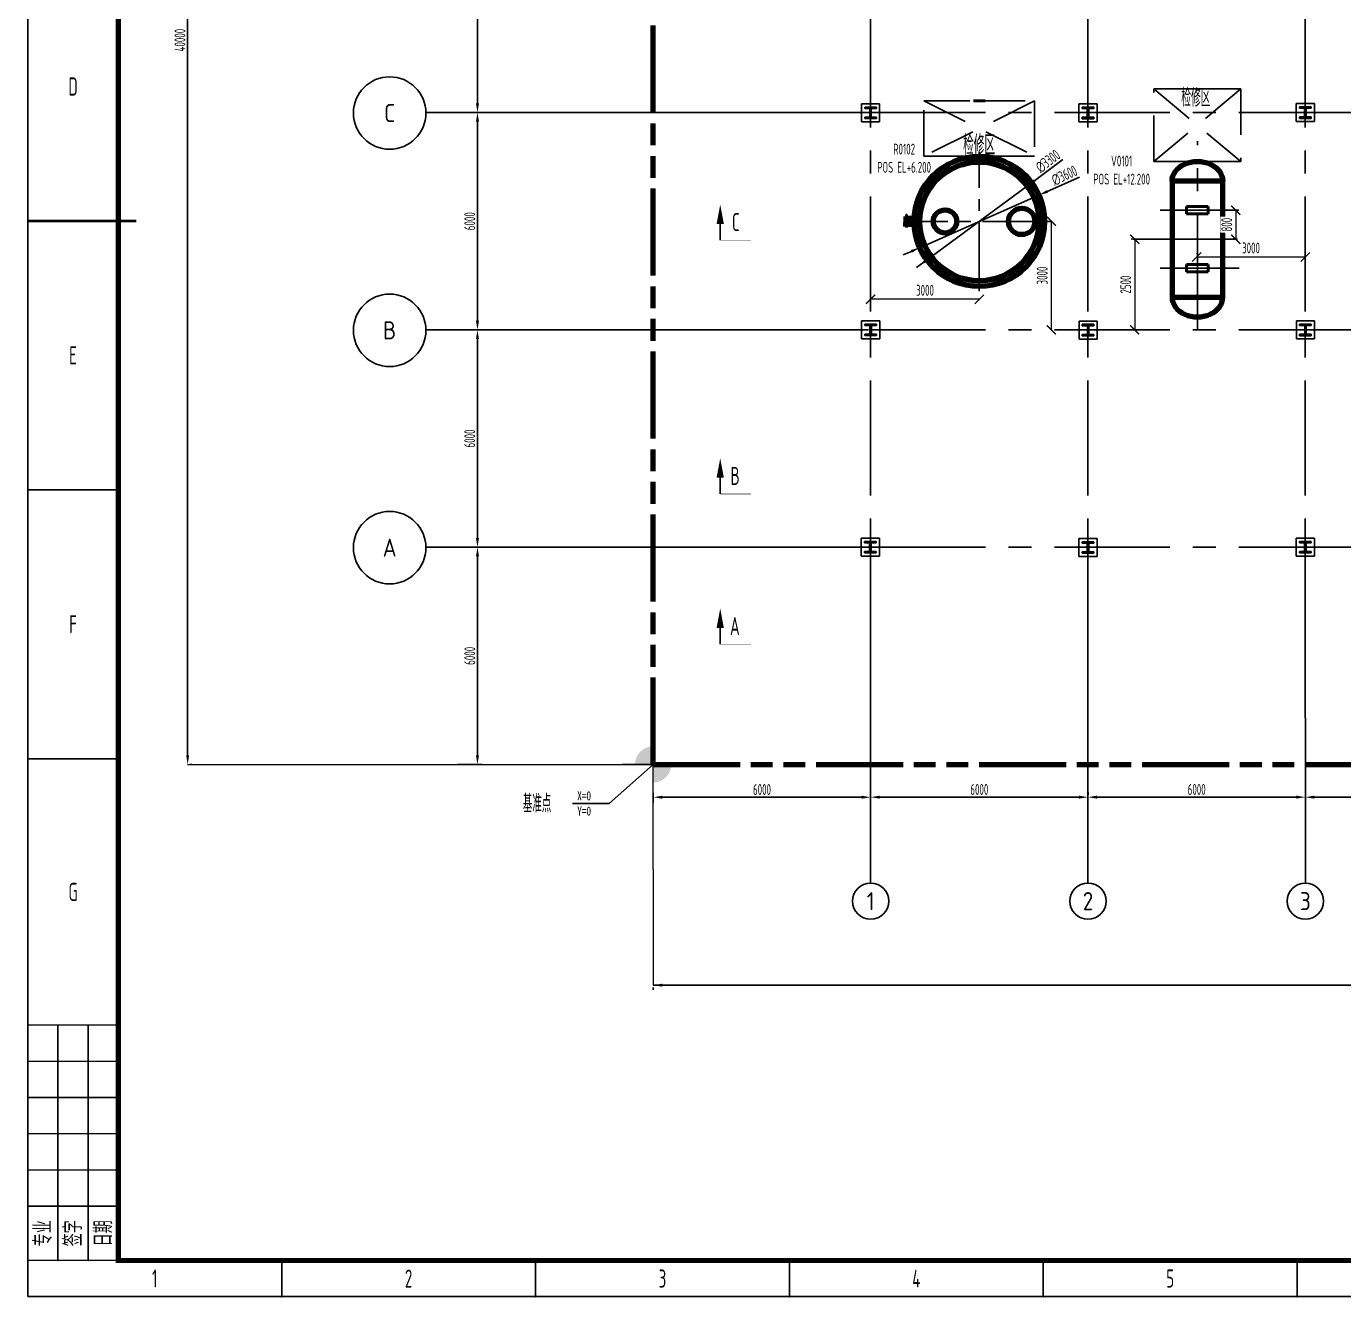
# Model space of a CAD drawing. Header units: millimetres. Extents: x 2250 to 7274, y 852 to 2251.
# Drawn here: x 4338.6 to 4702.2, y 1656.2 to 2006.9 of the extents above; entities that cross this region are included whole.
import ezdxf

# ---------------------------------------------------------------- set-up
doc = ezdxf.new("R2010")
doc.units = ezdxf.units.MM
for name, pattern in [('ACAD_ISO09W100', [45, 24, -3, 6, -3, 6, -3]), ('CENTER', [50.8, 31.75, -6.35, 6.35, -6.35]), ('CENTER2', [28.575, 19.05, -3.175, 3.175, -3.175]), ('DASHED', [19.05, 12.7, -6.35]), ('JIS_02_0.7', [1.35, 0.75, -0.6])]:
    doc.linetypes.add(name, pattern=pattern)
for name, color, linetype, lineweight in [('01-设备轮廓（可见）', 1, 'Continuous', 80), ('05-图框与标题栏', 7, 'Continuous', 25), ('06-网格线、建筑轴线-细实线', 9, 'CENTER', 25), ('07-界区线-粗双点划线', 12, 'ACAD_ISO09W100', 80), ('09-文本', 7, 'Continuous', 25), ('10-工字钢', 5, 'Continuous', 25), ('11-检修区', 8, 'JIS_02_0.7', 25), ('12-建筑物轮廓', 5, 'Continuous', 25), ('13-文本', 7, 'Continuous', 25), ('16-剖视符号', 1, 'Continuous', 25), ('21-基准点', 1, 'Continuous', 25), ('5-中心线', 170, 'CENTER', 25), ('7-设备基础', 140, 'Continuous', 40), ('8-设备轮廓线', 1, 'Continuous', 80), ('9-文本', 7, 'Continuous', 15), ('9-检修区', 251, 'DASHED', 25)]:
    doc.layers.add(name, color=color, linetype=linetype, lineweight=lineweight)
for name, color, linetype, lineweight, true_color in [('14-文本-尺寸标注', 7, 'Continuous', 25, 0x5bc6e1), ('3-网格号', 7, 'Continuous', 25, 0x5bc6e1), ('3-网格号 @ 1', 7, 'Continuous', 25, 0x5bc6e1)]:
    doc.layers.add(name, color=color, linetype=linetype, lineweight=lineweight, true_color=true_color)
doc.styles.add('3-gbcbig', font='gbenor.shx', dxfattribs={"width": 0.7, "height": 3, "bigfont": 'gbcbig.shx'})
doc.styles.add('5-gbcbig', font='gbenor.shx', dxfattribs={"width": 0.7, "height": 5, "bigfont": 'gbcbig.shx'})
doc.styles.add('Dim_Coord', font='txt', dxfattribs={"width": 0.75})
doc.styles.add('pray-6-cj', font='gbenor.shx', dxfattribs={"width": 0.7, "bigfont": 'gbcbig.shx'})
doc.styles.get("Standard").update_dxf_attribs({"font": 'arial.ttf'})
doc.styles.add('卷心菜', font='gbenor.shx', dxfattribs={"width": 0.75, "bigfont": 'gbcbig.shx'})
doc.styles.add('国标英文+数字', font='gbenor.shx', dxfattribs={"width": 0.7, "height": 3})
doc.styles.add('图纸中的数字及字母', font='gbenor.shx', dxfattribs={"width": 0.7, "height": 3, "bigfont": 'gbcbig.shx'})
doc.styles.add('工程字', font='gbenor.shx', dxfattribs={"bigfont": 'gbcbig.shx'})
doc.dimstyles.new('ISO-25', dxfattribs={"dimtxt": 2.5, "dimasz": 2.5, "dimexe": 1.25, "dimexo": 0.625, "dimtad": 1, "dimtxsty": 'Standard', "dimcen": 2.5, "dimadec": 0, "dimazin": 0, "dimtfac": 1, "dimtmove": 0, "dimatfit": 3, "dimfxl": 0, "dimarcsym": 0})
doc.dimstyles.new('pray-6', dxfattribs={"dimtxt": 3, "dimasz": 2.5, "dimexe": 1.25, "dimexo": 0.625, "dimtad": 1, "dimdec": 0, "dimlfac": 100, "dimtxsty": 'pray-6-cj', "dimcen": 2.5, "dimadec": 0, "dimazin": 0, "dimtfac": 1, "dimtdec": 0, "dimtmove": 0, "dimatfit": 3, "dimfxl": 0, "dimarcsym": 0})
doc.dimstyles.new('尺寸标注', dxfattribs={"dimtxt": 3, "dimasz": 2.5, "dimexe": 1, "dimexo": 1, "dimgap": 1, "dimtad": 1, "dimdec": 0, "dimlfac": 100, "dimdsep": 46, "dimtxsty": '图纸中的数字及字母', "dimblk": 'ARCHTICK', "dimcen": 0, "dimclrd": 256, "dimclre": 256, "dimclrt": 256, "dimadec": 0, "dimazin": 0, "dimtfac": 1, "dimtdec": 0, "dimtix": 1, "dimtmove": 0, "dimatfit": 0, "dimfxl": 0, "dimlwd": -1, "dimlwe": -1, "dimarcsym": 0})

# ---------------------------------------------------------------- blocks, each defined once
blk = doc.blocks.new('*D105')
at = {"layer": '9-文本', "color": 0, "lineweight": -2, "transparency": 16777216}
for p, q in [((4571.63, 1794.73), (4571.63, 1795.36)), ((4629.13, 1794.11), (4574.13, 1794.11)), ((4631.63, 1794.73), (4631.63, 1795.36))]:
    blk.add_line(p, q, dxfattribs=at)
at = {"layer": '9-文本', "color": 0, "lineweight": 100, "transparency": 16777216}
for points in [[(4574.13, 1794.53), (4574.13, 1793.69), (4571.63, 1794.11)], [(4629.13, 1794.53), (4629.13, 1793.69), (4631.63, 1794.11)]]:
    blk.add_solid(points, dxfattribs=at)
at = {"layer": 'Defpoints', "color": 0, "lineweight": 100, "transparency": 16777216}
for p in [(4571.63, 1794.11), (4571.63, 1794.11), (4631.63, 1794.11)]:
    blk.add_point(p, dxfattribs=at)
at = {"layer": '9-文本', "color": 0, "transparency": 16777216, "insert": (4601.63, 1796.23), "char_height": 3, "attachment_point": 5, "style": 'pray-6-cj'}
blk.add_mtext('6000', dxfattribs=at)
blk = doc.blocks.new('*D106')
at = {"layer": '9-文本', "color": 0, "lineweight": -2, "transparency": 16777216}
for p, q in [((4631.63, 1794.73), (4631.63, 1795.36)), ((4689.13, 1794.11), (4634.13, 1794.11)), ((4691.63, 1794.73), (4691.63, 1795.36))]:
    blk.add_line(p, q, dxfattribs=at)
at = {"layer": '9-文本', "color": 0, "lineweight": 100, "transparency": 16777216}
for points in [[(4634.13, 1794.53), (4634.13, 1793.69), (4631.63, 1794.11)], [(4689.13, 1794.53), (4689.13, 1793.69), (4691.63, 1794.11)]]:
    blk.add_solid(points, dxfattribs=at)
at = {"layer": 'Defpoints', "color": 0, "lineweight": 100, "transparency": 16777216}
for p in [(4631.63, 1794.11), (4631.63, 1794.11), (4691.63, 1794.11)]:
    blk.add_point(p, dxfattribs=at)
at = {"layer": '9-文本', "color": 0, "transparency": 16777216, "insert": (4661.63, 1796.23), "char_height": 3, "attachment_point": 5, "style": 'pray-6-cj'}
blk.add_mtext('6000', dxfattribs=at)
blk = doc.blocks.new('*D107')
at = {"layer": '9-文本', "color": 0, "lineweight": -2, "transparency": 16777216}
for p, q in [((4691.63, 1794.73), (4691.63, 1795.36)), ((4749.13, 1794.11), (4694.13, 1794.11)), ((4751.63, 1794.73), (4751.63, 1795.36))]:
    blk.add_line(p, q, dxfattribs=at)
at = {"layer": '9-文本', "color": 0, "lineweight": 100, "transparency": 16777216}
for points in [[(4694.13, 1794.53), (4694.13, 1793.69), (4691.63, 1794.11)], [(4749.13, 1794.53), (4749.13, 1793.69), (4751.63, 1794.11)]]:
    blk.add_solid(points, dxfattribs=at)
at = {"layer": 'Defpoints', "color": 0, "lineweight": 100, "transparency": 16777216}
for p in [(4691.63, 1794.11), (4691.63, 1794.11), (4751.63, 1794.11)]:
    blk.add_point(p, dxfattribs=at)
at = {"layer": '9-文本', "color": 0, "transparency": 16777216, "insert": (4721.63, 1796.23), "char_height": 3, "attachment_point": 5, "style": 'pray-6-cj'}
blk.add_mtext('6000', dxfattribs=at)
blk = doc.blocks.new('*D110')
at = {"layer": '09-文本', "color": 0, "lineweight": -2, "transparency": 16777216}
for p, q in [((4457.61, 1863.13), (4464.34, 1863.13)), ((4463.09, 1860.63), (4463.09, 1805.63)), ((4457.61, 1803.13), (4464.34, 1803.13))]:
    blk.add_line(p, q, dxfattribs=at)
at = {"layer": '09-文本', "color": 0, "lineweight": 100, "transparency": 16777216}
for points in [[(4462.67, 1860.63), (4463.5, 1860.63), (4463.09, 1863.13)], [(4462.67, 1805.63), (4463.5, 1805.63), (4463.09, 1803.13)]]:
    blk.add_solid(points, dxfattribs=at)
at = {"layer": 'Defpoints', "color": 0, "lineweight": 100, "transparency": 16777216}
for p in [(4456.99, 1863.13), (4456.99, 1803.13), (4463.09, 1803.13)]:
    blk.add_point(p, dxfattribs=at)
at = {"layer": '09-文本', "color": 0, "transparency": 16777216, "insert": (4460.96, 1833.13), "char_height": 3, "width": 10.582, "attachment_point": 5, "rotation": 90, "style": '3-gbcbig', "bg_fill": 3, "box_fill_scale": 1.1, "bg_fill_color": 256, "bg_fill_true_color": 13158600, "bg_fill_transparency": 0}
blk.add_mtext('6000', dxfattribs=at)
blk = doc.blocks.new('*D111')
at = {"layer": '9-文本', "color": 0, "lineweight": -2, "transparency": 16777216}
for p, q in [((4511.63, 1792.66), (4511.63, 1795.34)), ((4514.13, 1794.09), (4569.13, 1794.09)), ((4571.63, 1792.66), (4571.63, 1795.34))]:
    blk.add_line(p, q, dxfattribs=at)
at = {"layer": '9-文本', "color": 0, "lineweight": 100, "transparency": 16777216}
for points in [[(4514.13, 1794.51), (4514.13, 1793.68), (4511.63, 1794.09)], [(4569.13, 1794.51), (4569.13, 1793.68), (4571.63, 1794.09)]]:
    blk.add_solid(points, dxfattribs=at)
at = {"layer": 'Defpoints', "color": 0, "lineweight": 100, "transparency": 16777216}
for p in [(4571.63, 1794.09), (4511.63, 1792.04), (4571.63, 1792.04)]:
    blk.add_point(p, dxfattribs=at)
at = {"layer": '9-文本', "color": 0, "transparency": 16777216, "insert": (4541.63, 1796.22), "char_height": 3, "width": 1.481, "attachment_point": 5, "style": '3-gbcbig', "bg_fill": 3, "box_fill_scale": 1.1, "bg_fill_color": 256, "bg_fill_true_color": 13158600, "bg_fill_transparency": 0}
blk.add_mtext('6000', dxfattribs=at)
blk = doc.blocks.new('*D113')
at = {"layer": '9-文本', "color": 0, "lineweight": -2, "transparency": 16777216}
for p, q in [((4514.13, 1742.2), (4959.13, 1742.2)), ((4511.63, 1741.57), (4511.63, 1740.95)), ((4961.63, 1741.57), (4961.63, 1740.95))]:
    blk.add_line(p, q, dxfattribs=at)
at = {"layer": '9-文本', "color": 0, "lineweight": 100, "transparency": 16777216}
for points in [[(4514.13, 1742.61), (4514.13, 1741.78), (4511.63, 1742.2)], [(4959.13, 1742.61), (4959.13, 1741.78), (4961.63, 1742.2)]]:
    blk.add_solid(points, dxfattribs=at)
at = {"layer": 'Defpoints', "color": 0, "lineweight": 100, "transparency": 16777216}
for p in [(4511.63, 1742.2), (4961.63, 1742.2), (4961.63, 1742.2)]:
    blk.add_point(p, dxfattribs=at)
at = {"layer": '9-文本', "color": 0, "transparency": 16777216, "insert": (4736.63, 1744.32), "char_height": 3, "attachment_point": 5, "style": '3-gbcbig', "bg_fill": 3, "box_fill_scale": 1.1, "bg_fill_color": 256, "bg_fill_true_color": 13158600, "bg_fill_transparency": 0}
blk.add_mtext('45000', dxfattribs=at)
blk = doc.blocks.new('*D112')
at = {"layer": '9-文本', "color": 0, "lineweight": -2, "transparency": 16777216}
for p, q in [((4383.08, 1805.63), (4383.08, 2200.63)), ((4383.71, 2203.13), (4384.33, 2203.13)), ((4383.71, 1803.13), (4384.33, 1803.13))]:
    blk.add_line(p, q, dxfattribs=at)
at = {"layer": '9-文本', "color": 0, "lineweight": 100, "transparency": 16777216}
for points in [[(4382.67, 2200.63), (4383.5, 2200.63), (4383.08, 2203.13)], [(4382.67, 1805.63), (4383.5, 1805.63), (4383.08, 1803.13)]]:
    blk.add_solid(points, dxfattribs=at)
at = {"layer": 'Defpoints', "color": 0, "lineweight": 100, "transparency": 16777216}
for p in [(4383.08, 2203.13), (4383.08, 2203.13), (4383.08, 1803.13)]:
    blk.add_point(p, dxfattribs=at)
at = {"layer": '9-文本', "color": 0, "transparency": 16777216, "insert": (4380.96, 2003.13), "char_height": 3, "attachment_point": 5, "rotation": 90, "style": '3-gbcbig', "bg_fill": 3, "box_fill_scale": 1.1, "bg_fill_color": 256, "bg_fill_true_color": 13158600, "bg_fill_transparency": 0}
blk.add_mtext('40000', dxfattribs=at)
blk = doc.blocks.new('_ArchTick')
at = {"color": 0, "linetype": 'ByBlock', "const_width": 0.15}
blk.add_lwpolyline([(-0.5, -0.5), (0.5, 0.5)], dxfattribs=at)
blk = doc.blocks.new('*D114')
at = {"layer": '9-文本', "transparency": 16777216}
for p, q in [((4571.62, 1932.18), (4571.62, 1932.56)), ((4601.63, 1931.56), (4571.62, 1931.56))]:
    blk.add_line(p, q, dxfattribs=at)
at = {"layer": 'Defpoints', "color": 0, "transparency": 16777216}
for p in [(4571.62, 1931.56), (4571.62, 1931.18), (4601.63, 1931.56)]:
    blk.add_point(p, dxfattribs=at)
at = {"layer": '9-文本', "transparency": 16777216, "xscale": 2.5, "yscale": 2.5, "zscale": 2.5, "rotation": 180}
blk.add_blockref('_ArchTick', (4571.62, 1931.56), dxfattribs=at)
at = {"layer": '9-文本', "transparency": 16777216, "xscale": 2.5, "yscale": 2.5, "zscale": 2.5}
blk.add_blockref('_ArchTick', (4601.63, 1931.56), dxfattribs=at)
at = {"layer": '9-文本', "transparency": 16777216, "insert": (4586.63, 1934.06), "char_height": 3, "attachment_point": 5, "style": '图纸中的数字及字母', "bg_fill": 3, "box_fill_scale": 1.1, "bg_fill_color": 256, "bg_fill_true_color": 13158600, "bg_fill_transparency": 0}
blk.add_mtext('3000', dxfattribs=at)
blk = doc.blocks.new('*D115')
at = {"layer": '9-文本', "transparency": 16777216}
for p, q in [((4621.49, 1953.13), (4621.49, 1923.13)), ((4622.48, 1953.13), (4622.49, 1953.13))]:
    blk.add_line(p, q, dxfattribs=at)
at = {"layer": 'Defpoints', "color": 0, "transparency": 16777216}
for p in [(4621.48, 1953.13), (4621.49, 1923.13), (4621.49, 1923.13)]:
    blk.add_point(p, dxfattribs=at)
at = {"layer": '9-文本', "transparency": 16777216, "xscale": 2.5, "yscale": 2.5, "zscale": 2.5}
for p, rotation in [((4621.49, 1953.13), 90), ((4621.49, 1923.13), 270)]:
    blk.add_blockref('_ArchTick', p, dxfattribs=dict(at, rotation=rotation))
at = {"layer": '9-文本', "transparency": 16777216, "insert": (4618.99, 1938.13), "char_height": 3, "attachment_point": 5, "rotation": 90, "style": '图纸中的数字及字母', "bg_fill": 3, "box_fill_scale": 1.1, "bg_fill_color": 256, "bg_fill_true_color": 13158600, "bg_fill_transparency": 0}
blk.add_mtext('3000', dxfattribs=at)
blk = doc.blocks.new('*D145')
at = {"layer": '9-文本', "transparency": 16777216}
for p, q in [((4644.94, 1948.13), (4643.53, 1948.13)), ((4644.53, 1948.13), (4644.53, 1923.13)), ((4645.02, 1923.13), (4643.53, 1923.13))]:
    blk.add_line(p, q, dxfattribs=at)
at = {"layer": 'Defpoints', "color": 0, "transparency": 16777216}
for p in [(4645.94, 1948.13), (4644.53, 1923.13), (4646.02, 1923.13)]:
    blk.add_point(p, dxfattribs=at)
at = {"layer": '9-文本', "transparency": 16777216, "xscale": 2.5, "yscale": 2.5, "zscale": 2.5}
for p, rotation in [((4644.53, 1948.13), 90), ((4644.53, 1923.13), 270)]:
    blk.add_blockref('_ArchTick', p, dxfattribs=dict(at, rotation=rotation))
at = {"layer": '9-文本', "transparency": 16777216, "insert": (4642.03, 1935.63), "char_height": 3, "attachment_point": 5, "rotation": 90, "style": '图纸中的数字及字母', "bg_fill": 3, "box_fill_scale": 1.1, "bg_fill_color": 256, "bg_fill_true_color": 13158600, "bg_fill_transparency": 0}
blk.add_mtext('2500', dxfattribs=at)
blk = doc.blocks.new('*D146')
at = {"layer": '9-文本', "transparency": 16777216}
for p, q in [((4661.63, 1944.11), (4661.63, 1944.25)), ((4661.63, 1943.25), (4691.62, 1943.25))]:
    blk.add_line(p, q, dxfattribs=at)
at = {"layer": 'Defpoints', "color": 0, "transparency": 16777216}
for p in [(4661.63, 1943.11), (4691.62, 1943.25), (4691.62, 1943.25)]:
    blk.add_point(p, dxfattribs=at)
at = {"layer": '9-文本', "transparency": 16777216, "xscale": 2.5, "yscale": 2.5, "zscale": 2.5, "rotation": 180}
blk.add_blockref('_ArchTick', (4661.63, 1943.25), dxfattribs=at)
at = {"layer": '9-文本', "transparency": 16777216, "xscale": 2.5, "yscale": 2.5, "zscale": 2.5}
blk.add_blockref('_ArchTick', (4691.62, 1943.25), dxfattribs=at)
at = {"layer": '9-文本', "transparency": 16777216, "insert": (4676.63, 1945.75), "char_height": 3, "attachment_point": 5, "style": '图纸中的数字及字母', "bg_fill": 3, "box_fill_scale": 1.1, "bg_fill_color": 256, "bg_fill_true_color": 13158600, "bg_fill_transparency": 0}
blk.add_mtext('3000', dxfattribs=at)
blk = doc.blocks.new('*D147')
at = {"layer": '9-文本', "transparency": 16777216}
for p, q in [((4672.43, 1956.16), (4672.43, 1948.16)), ((4672.93, 1948.16), (4671.43, 1948.16))]:
    blk.add_line(p, q, dxfattribs=at)
at = {"layer": 'Defpoints', "color": 0, "transparency": 16777216}
blk.add_point((4673.93, 1948.16), dxfattribs=at)
at = {"layer": '9-文本', "transparency": 16777216, "xscale": 2.5, "yscale": 2.5, "zscale": 2.5}
for p, rotation in [((4672.43, 1956.16), 90), ((4672.43, 1948.16), 270)]:
    blk.add_blockref('_ArchTick', p, dxfattribs=dict(at, rotation=rotation))
at = {"layer": '9-文本', "transparency": 16777216, "insert": (4669.93, 1952.16), "char_height": 3, "attachment_point": 5, "rotation": 90, "style": '图纸中的数字及字母', "bg_fill": 3, "box_fill_scale": 1.1, "bg_fill_color": 256, "bg_fill_true_color": 13158600, "bg_fill_transparency": 0}
blk.add_mtext('800', dxfattribs=at)
at = {"layer": 'Defpoints', "color": 0, "transparency": 16777216}
for p in [(4672.43, 1956.16), (4672.43, 1948.16)]:
    blk.add_point(p, dxfattribs=at)
blk = doc.blocks.new('*D198')
at = {"layer": '9-文本', "color": 0, "linetype": 'Continuous', "lineweight": -2, "transparency": 16777216}
for p, q in [((4624.72, 1970.12), (4616.91, 1964.36)), ((4588.36, 1943.28), (4614.9, 1962.87)), ((4586.34, 1941.79), (4584.33, 1940.31))]:
    blk.add_line(p, q, dxfattribs=at)
at = {"layer": '9-文本', "color": 0, "transparency": 16777216}
blk.add_solid([(4586.1, 1942.13), (4586.59, 1941.45), (4588.36, 1943.28)], dxfattribs=at)
at = {"layer": 'Defpoints', "color": 0, "transparency": 16777216}
for p in [(4614.9, 1962.87), (4588.36, 1943.28)]:
    blk.add_point(p, dxfattribs=at)
at = {"layer": '9-文本', "color": 0, "transparency": 16777216, "insert": (4620.56, 1969.69), "char_height": 3, "width": 3.5, "attachment_point": 5, "rotation": 36.4387, "style": '图纸中的数字及字母', "bg_fill": 3, "box_fill_scale": 1.1, "bg_fill_color": 256, "bg_fill_true_color": 13158600, "bg_fill_transparency": 0}
blk.add_mtext('∅3300', dxfattribs=at)
at = {"layer": '9-文本', "color": 0, "transparency": 16777216}
blk.add_solid([(4616.66, 1964.69), (4617.16, 1964.02), (4614.9, 1962.87)], dxfattribs=at)
blk = doc.blocks.new('*D199')
at = {"layer": '9-文本', "color": 0, "linetype": 'Continuous', "lineweight": -2, "transparency": 16777216}
for p, q in [((4629.27, 1965.25), (4620.39, 1961.34)), ((4585.16, 1945.82), (4618.1, 1960.33)), ((4582.87, 1944.81), (4580.58, 1943.8))]:
    blk.add_line(p, q, dxfattribs=at)
at = {"layer": '9-文本', "color": 0, "transparency": 16777216}
blk.add_solid([(4582.7, 1945.19), (4583.04, 1944.43), (4585.16, 1945.82)], dxfattribs=at)
at = {"layer": 'Defpoints', "color": 0, "transparency": 16777216}
for p in [(4618.1, 1960.33), (4585.16, 1945.82)]:
    blk.add_point(p, dxfattribs=at)
at = {"layer": '9-文本', "color": 0, "transparency": 16777216, "insert": (4625.11, 1965.74), "char_height": 3, "width": 3.5, "attachment_point": 5, "rotation": 23.7756, "style": '图纸中的数字及字母', "bg_fill": 3, "box_fill_scale": 1.1, "bg_fill_color": 256, "bg_fill_true_color": 13158600, "bg_fill_transparency": 0}
blk.add_mtext('∅3600', dxfattribs=at)
at = {"layer": '9-文本', "color": 0, "transparency": 16777216}
blk.add_solid([(4620.22, 1961.72), (4620.56, 1960.96), (4618.1, 1960.33)], dxfattribs=at)

msp = doc.modelspace()

# ---------------------------------------------------------------- hatches: boundary and pattern name
at = {"layer": '12-建筑物轮廓'}
for points in [[(4571.797, 1984.247), (4573.197, 1984.247), (4573.197, 1984.647), (4569.997, 1984.647), (4569.997, 1984.247), (4571.397, 1984.247), (4571.397, 1981.847), (4569.997, 1981.847), (4569.997, 1981.447), (4573.197, 1981.447), (4573.197, 1981.847), (4571.797, 1981.847)], [(4631.827, 1984.226), (4633.227, 1984.226), (4633.227, 1984.626), (4630.027, 1984.626), (4630.027, 1984.226), (4631.427, 1984.226), (4631.427, 1981.826), (4630.027, 1981.826), (4630.027, 1981.426), (4633.227, 1981.426), (4633.227, 1981.826), (4631.827, 1981.826)], [(4691.825, 1984.33), (4693.225, 1984.33), (4693.225, 1984.73), (4690.025, 1984.73), (4690.025, 1984.33), (4691.425, 1984.33), (4691.425, 1981.93), (4690.025, 1981.93), (4690.025, 1981.53), (4693.225, 1981.53), (4693.225, 1981.93), (4691.825, 1981.93)], [(4691.825, 1984.33), (4693.225, 1984.33), (4693.225, 1984.73), (4690.025, 1984.73), (4690.025, 1984.33), (4691.425, 1984.33), (4691.425, 1981.93), (4690.025, 1981.93), (4690.025, 1981.53), (4693.225, 1981.53), (4693.225, 1981.93), (4691.825, 1981.93)], [(4571.825, 1924.33), (4573.225, 1924.33), (4573.225, 1924.73), (4570.025, 1924.73), (4570.025, 1924.33), (4571.425, 1924.33), (4571.425, 1921.93), (4570.025, 1921.93), (4570.025, 1921.53), (4573.225, 1921.53), (4573.225, 1921.93), (4571.825, 1921.93)], [(4631.847, 1924.265), (4633.247, 1924.265), (4633.247, 1924.665), (4630.047, 1924.665), (4630.047, 1924.265), (4631.447, 1924.265), (4631.447, 1921.865), (4630.047, 1921.865), (4630.047, 1921.465), (4633.247, 1921.465), (4633.247, 1921.865), (4631.847, 1921.865)], [(4691.86, 1924.314), (4693.26, 1924.314), (4693.26, 1924.714), (4690.06, 1924.714), (4690.06, 1924.314), (4691.46, 1924.314), (4691.46, 1921.914), (4690.06, 1921.914), (4690.06, 1921.514), (4693.26, 1921.514), (4693.26, 1921.914), (4691.86, 1921.914)], [(4571.749, 1864.337), (4573.149, 1864.337), (4573.149, 1864.737), (4569.949, 1864.737), (4569.949, 1864.337), (4571.349, 1864.337), (4571.349, 1861.937), (4569.949, 1861.937), (4569.949, 1861.537), (4573.149, 1861.537), (4573.149, 1861.937), (4571.749, 1861.937)], [(4631.821, 1864.23), (4633.221, 1864.23), (4633.221, 1864.63), (4630.021, 1864.63), (4630.021, 1864.23), (4631.421, 1864.23), (4631.421, 1861.83), (4630.021, 1861.83), (4630.021, 1861.43), (4633.221, 1861.43), (4633.221, 1861.83), (4631.821, 1861.83)], [(4691.825, 1864.33), (4693.225, 1864.33), (4693.225, 1864.73), (4690.025, 1864.73), (4690.025, 1864.33), (4691.425, 1864.33), (4691.425, 1861.93), (4690.025, 1861.93), (4690.025, 1861.53), (4693.225, 1861.53), (4693.225, 1861.93), (4691.825, 1861.93)]]:
    msp.add_hatch(color=1, dxfattribs=at).paths.add_polyline_path(points)
at = {"layer": '21-基准点'}
h = msp.add_hatch(color=256, dxfattribs=at)
edge = h.paths.add_edge_path()
edge.add_arc((4511.571, 1803.142), 5, 90, 180)
edge.add_line((4506.571, 1803.142), (4511.571, 1803.142))
edge.add_line((4511.571, 1803.142), (4511.571, 1808.142))
edge = h.paths.add_edge_path()
edge.add_line((4516.571, 1803.142), (4511.571, 1803.142))
edge.add_line((4511.571, 1803.142), (4511.571, 1798.142))
edge.add_arc((4511.571, 1803.142), 5, 270, 360)

# ---------------------------------------------------------------- linework, layer by layer
at = {"layer": '01-设备轮廓（可见）', "linetype": 'Continuous'}
for p, q in [((4581.853, 1954.151), (4581.18, 1954.151)), ((4581.665, 1954.452), (4581.352, 1954.452)), ((4581.352, 1954.452), (4581.352, 1952.559)), ((4581.665, 1953.851), (4581.665, 1954.452)), ((4581.665, 1954.151), (4581.853, 1954.151)), ((4583.646, 1953.847), (4581.665, 1953.851)), ((4581.665, 1953.851), (4581.665, 1952.301)), ((4584.309, 1954.028), (4583.635, 1954.028)), ((4584.12, 1954.328), (4583.808, 1954.328)), ((4583.808, 1954.328), (4583.808, 1952.679)), ((4584.12, 1953.727), (4584.12, 1954.328)), ((4584.12, 1954.028), (4584.309, 1954.028)), ((4584.874, 1953.724), (4584.12, 1953.727)), ((4584.12, 1953.727), (4584.12, 1952.421)), ((4581.853, 1952.001), (4581.18, 1952.001)), ((4581.352, 1951.7), (4581.352, 1952.806)), ((4583.645, 1952.301), (4581.665, 1952.301)), ((4581.665, 1952.301), (4581.665, 1951.7)), ((4584.309, 1952.121), (4583.635, 1952.121)), ((4583.808, 1951.82), (4583.808, 1952.804)), ((4584.12, 1951.82), (4583.808, 1951.82)), ((4584.873, 1952.421), (4584.12, 1952.421)), ((4584.12, 1952.421), (4584.12, 1951.82))]:
    msp.add_line(p, q, dxfattribs=at)
at = {"layer": '01-设备轮廓（可见）'}
for p, q in [((4581.665, 1953.877), (4583.646, 1953.877)), ((4584.12, 1953.727), (4584.12, 1953.753)), ((4584.12, 1953.753), (4584.874, 1953.753)), ((4581.665, 1952.275), (4583.645, 1952.275)), ((4584.12, 1952.421), (4584.12, 1952.395)), ((4584.12, 1952.395), (4584.873, 1952.395))]:
    msp.add_line(p, q, dxfattribs=at)
msp.add_circle((4592.157, 1953.074), 3.205, dxfattribs=at)
at = {"layer": '05-图框与标题栏'}
for p, q in [((4338.951, 1656.196), (4338.951, 2250.196)), ((4338.951, 1878.946), (4363.951, 1878.946)), ((4338.951, 1804.696), (4363.951, 1804.696)), ((4347.285, 1666.196), (4347.285, 1731.196)), ((4355.618, 1666.196), (4355.618, 1731.196)), ((4409.035, 1656.196), (4409.035, 1666.196)), ((4479.118, 1656.196), (4479.118, 1666.196)), ((4549.201, 1656.196), (4549.201, 1666.196)), ((4619.285, 1656.196), (4619.285, 1666.196)), ((4689.368, 1656.196), (4689.368, 1666.196)), ((5179.951, 1656.196), (4338.951, 1656.196))]:
    msp.add_line(p, q, dxfattribs=at)
at = {"layer": '05-图框与标题栏', "const_width": 1.4}
msp.add_lwpolyline([(4363.951, 2240.196), (4363.951, 1666.196), (5169.951, 1666.196), (5169.951, 2240.196)], close=True, dxfattribs=at)
at = {"layer": '05-图框与标题栏'}
for points, const_width in [([(4338.951, 1953.196), (4368.951, 1953.196)], 0.8), ([(4363.951, 1731.196), (4338.951, 1731.196)], 0.4), ([(4363.951, 1721.196), (4338.951, 1721.196)], 0.4), ([(4363.951, 1711.196), (4338.951, 1711.196)], 0.4), ([(4363.951, 1701.196), (4338.951, 1701.196)], 0.4), ([(4363.951, 1691.196), (4338.951, 1691.196)], 0.4), ([(4363.951, 1681.196), (4338.951, 1681.196)], 0.4), ([(4363.951, 1666.196), (4338.951, 1666.196)], 0.4)]:
    msp.add_lwpolyline(points, dxfattribs=dict(at, const_width=const_width))
for p in [(4347.285, 1666.196), (4355.618, 1666.196), (4409.035, 1656.196), (4479.118, 1656.196), (4549.201, 1656.196), (4619.285, 1656.196), (4689.368, 1656.196)]:
    msp.add_point(p, dxfattribs=at)
at = {"layer": '06-网格线、建筑轴线-细实线', "linetype": 'CENTER'}
for p, q in [((4571.625, 2163.13), (4571.625, 1860.637)), ((4631.625, 2163.13), (4631.625, 1860.53)), ((4691.625, 2163.13), (4691.625, 1860.63)), ((4571.625, 1983.13), (4871.625, 1983.13)), ((4571.625, 1923.13), (4871.625, 1923.13)), ((4571.625, 1863.13), (4871.625, 1863.13))]:
    msp.add_line(p, q, dxfattribs=at)
at = {"layer": '07-界区线-粗双点划线'}
for p, q in [((4511.629, 1803.13), (4511.572, 2203.13)), ((4511.572, 1803.13), (4961.629, 1803.13))]:
    msp.add_line(p, q, dxfattribs=at)
at = {"layer": '09-文本'}
for p, q in [((4463.084, 1985.63), (4463.084, 2040.63)), ((4463.085, 1925.63), (4463.085, 1980.63)), ((4463.085, 1865.63), (4463.085, 1920.63))]:
    msp.add_line(p, q, dxfattribs=at)
for points in [[(4462.667, 1985.63), (4463.501, 1985.63), (4463.084, 1983.13)], [(4462.668, 1980.63), (4463.501, 1980.63), (4463.085, 1983.13)], [(4462.668, 1925.63), (4463.501, 1925.63), (4463.085, 1923.13)], [(4462.668, 1920.63), (4463.501, 1920.63), (4463.085, 1923.13)], [(4462.668, 1865.63), (4463.501, 1865.63), (4463.085, 1863.13)], [(4462.668, 1860.63), (4463.501, 1860.63), (4463.085, 1863.13)]]:
    msp.add_solid(points, dxfattribs=at)
at = {"layer": '10-工字钢'}
for p, q in [((4689.125, 1985.63), (4689.125, 1980.63)), ((4694.125, 1985.63), (4689.125, 1985.63)), ((4689.125, 1985.63), (4689.125, 1980.63)), ((4694.125, 1985.63), (4689.125, 1985.63)), ((4694.125, 1980.63), (4694.125, 1985.63)), ((4694.125, 1980.63), (4694.125, 1985.63)), ((4569.097, 1985.547), (4569.097, 1980.547)), ((4574.097, 1985.547), (4569.097, 1985.547)), ((4569.997, 1984.647), (4569.997, 1984.247)), ((4573.197, 1984.647), (4569.997, 1984.647)), ((4569.997, 1984.247), (4571.397, 1984.247)), ((4571.397, 1984.247), (4571.397, 1981.847)), ((4571.797, 1981.847), (4571.797, 1984.247)), ((4571.797, 1984.247), (4573.197, 1984.247)), ((4573.197, 1984.247), (4573.197, 1984.647)), ((4574.097, 1980.547), (4574.097, 1985.547)), ((4629.127, 1985.526), (4629.127, 1980.526)), ((4634.127, 1985.526), (4629.127, 1985.526)), ((4630.027, 1984.626), (4630.027, 1984.226)), ((4633.227, 1984.626), (4630.027, 1984.626)), ((4630.027, 1984.226), (4631.427, 1984.226)), ((4631.427, 1984.226), (4631.427, 1981.826)), ((4631.827, 1981.826), (4631.827, 1984.226)), ((4631.827, 1984.226), (4633.227, 1984.226)), ((4633.227, 1984.226), (4633.227, 1984.626)), ((4634.127, 1980.526), (4634.127, 1985.526)), ((4690.025, 1984.73), (4690.025, 1984.33)), ((4693.225, 1984.73), (4690.025, 1984.73)), ((4690.025, 1984.73), (4690.025, 1984.33)), ((4693.225, 1984.73), (4690.025, 1984.73)), ((4690.025, 1984.33), (4691.425, 1984.33)), ((4690.025, 1984.33), (4691.425, 1984.33)), ((4691.425, 1981.93), (4690.025, 1981.93)), ((4690.025, 1981.93), (4690.025, 1981.53)), ((4691.425, 1981.93), (4690.025, 1981.93)), ((4690.025, 1981.93), (4690.025, 1981.53)), ((4691.425, 1984.33), (4691.425, 1981.93)), ((4691.425, 1984.33), (4691.425, 1981.93)), ((4691.825, 1981.93), (4691.825, 1984.33)), ((4691.825, 1984.33), (4693.225, 1984.33)), ((4691.825, 1981.93), (4691.825, 1984.33)), ((4691.825, 1984.33), (4693.225, 1984.33)), ((4693.225, 1981.93), (4691.825, 1981.93)), ((4693.225, 1981.93), (4691.825, 1981.93)), ((4693.225, 1984.33), (4693.225, 1984.73)), ((4693.225, 1984.33), (4693.225, 1984.73)), ((4693.225, 1981.53), (4693.225, 1981.93)), ((4693.225, 1981.53), (4693.225, 1981.93)), ((4569.097, 1980.547), (4574.097, 1980.547)), ((4571.397, 1981.847), (4569.997, 1981.847)), ((4569.997, 1981.847), (4569.997, 1981.447)), ((4569.997, 1981.447), (4573.197, 1981.447)), ((4573.197, 1981.847), (4571.797, 1981.847)), ((4573.197, 1981.447), (4573.197, 1981.847)), ((4629.127, 1980.526), (4634.127, 1980.526)), ((4631.427, 1981.826), (4630.027, 1981.826)), ((4630.027, 1981.826), (4630.027, 1981.426)), ((4630.027, 1981.426), (4633.227, 1981.426)), ((4633.227, 1981.826), (4631.827, 1981.826)), ((4633.227, 1981.426), (4633.227, 1981.826)), ((4689.125, 1980.63), (4694.125, 1980.63)), ((4689.125, 1980.63), (4694.125, 1980.63)), ((4690.025, 1981.53), (4693.225, 1981.53)), ((4690.025, 1981.53), (4693.225, 1981.53)), ((4569.125, 1925.63), (4569.125, 1920.63)), ((4574.125, 1925.63), (4569.125, 1925.63)), ((4570.025, 1924.73), (4570.025, 1924.33)), ((4573.225, 1924.73), (4570.025, 1924.73)), ((4570.025, 1924.33), (4571.425, 1924.33)), ((4571.425, 1924.33), (4571.425, 1921.93)), ((4571.825, 1921.93), (4571.825, 1924.33)), ((4571.825, 1924.33), (4573.225, 1924.33)), ((4573.225, 1924.33), (4573.225, 1924.73)), ((4574.125, 1920.63), (4574.125, 1925.63)), ((4629.147, 1925.565), (4629.147, 1920.565)), ((4634.147, 1925.565), (4629.147, 1925.565)), ((4630.047, 1924.665), (4630.047, 1924.265)), ((4633.247, 1924.665), (4630.047, 1924.665)), ((4630.047, 1924.265), (4631.447, 1924.265)), ((4631.447, 1924.265), (4631.447, 1921.865)), ((4631.847, 1921.865), (4631.847, 1924.265)), ((4631.847, 1924.265), (4633.247, 1924.265)), ((4633.247, 1924.265), (4633.247, 1924.665)), ((4634.147, 1920.565), (4634.147, 1925.565)), ((4689.16, 1925.614), (4689.16, 1920.614)), ((4694.16, 1925.614), (4689.16, 1925.614)), ((4690.06, 1924.714), (4690.06, 1924.314)), ((4693.26, 1924.714), (4690.06, 1924.714)), ((4690.06, 1924.314), (4691.46, 1924.314)), ((4691.46, 1924.314), (4691.46, 1921.914)), ((4691.86, 1921.914), (4691.86, 1924.314)), ((4691.86, 1924.314), (4693.26, 1924.314)), ((4693.26, 1924.314), (4693.26, 1924.714)), ((4694.16, 1925.614), (4694.16, 1920.614)), ((4569.125, 1920.63), (4574.125, 1920.63)), ((4571.425, 1921.93), (4570.025, 1921.93)), ((4570.025, 1921.93), (4570.025, 1921.53)), ((4570.025, 1921.53), (4573.225, 1921.53)), ((4573.225, 1921.93), (4571.825, 1921.93)), ((4573.225, 1921.53), (4573.225, 1921.93)), ((4629.147, 1920.565), (4634.147, 1920.565)), ((4631.447, 1921.865), (4630.047, 1921.865)), ((4630.047, 1921.865), (4630.047, 1921.465)), ((4630.047, 1921.465), (4633.247, 1921.465)), ((4633.247, 1921.865), (4631.847, 1921.865)), ((4633.247, 1921.465), (4633.247, 1921.865)), ((4689.16, 1920.614), (4694.16, 1920.614)), ((4691.46, 1921.914), (4690.06, 1921.914)), ((4690.06, 1921.914), (4690.06, 1921.514)), ((4690.06, 1921.514), (4693.26, 1921.514)), ((4693.26, 1921.914), (4691.86, 1921.914)), ((4693.26, 1921.514), (4693.26, 1921.914)), ((4569.049, 1865.637), (4569.049, 1860.637)), ((4574.049, 1865.637), (4569.049, 1865.637)), ((4574.049, 1860.637), (4574.049, 1865.637)), ((4689.125, 1865.63), (4689.125, 1860.63)), ((4694.125, 1865.63), (4689.125, 1865.63)), ((4694.125, 1860.63), (4694.125, 1865.63)), ((4569.949, 1864.737), (4569.949, 1864.337)), ((4573.149, 1864.737), (4569.949, 1864.737)), ((4569.949, 1864.337), (4571.349, 1864.337)), ((4571.349, 1861.937), (4569.949, 1861.937)), ((4569.949, 1861.937), (4569.949, 1861.537)), ((4571.349, 1864.337), (4571.349, 1861.937)), ((4571.749, 1861.937), (4571.749, 1864.337)), ((4571.749, 1864.337), (4573.149, 1864.337)), ((4573.149, 1861.937), (4571.749, 1861.937)), ((4573.149, 1864.337), (4573.149, 1864.737)), ((4573.149, 1861.537), (4573.149, 1861.937)), ((4629.121, 1865.53), (4629.121, 1860.53)), ((4634.121, 1865.53), (4629.121, 1865.53)), ((4630.021, 1864.63), (4630.021, 1864.23)), ((4633.221, 1864.63), (4630.021, 1864.63)), ((4630.021, 1864.23), (4631.421, 1864.23)), ((4631.421, 1864.23), (4631.421, 1861.83)), ((4631.821, 1861.83), (4631.821, 1864.23)), ((4631.821, 1864.23), (4633.221, 1864.23)), ((4633.221, 1864.23), (4633.221, 1864.63)), ((4634.121, 1860.53), (4634.121, 1865.53)), ((4690.025, 1864.73), (4690.025, 1864.33)), ((4693.225, 1864.73), (4690.025, 1864.73)), ((4690.025, 1864.33), (4691.425, 1864.33)), ((4691.425, 1861.93), (4690.025, 1861.93)), ((4690.025, 1861.93), (4690.025, 1861.53)), ((4691.425, 1864.33), (4691.425, 1861.93)), ((4691.825, 1861.93), (4691.825, 1864.33)), ((4691.825, 1864.33), (4693.225, 1864.33)), ((4693.225, 1861.93), (4691.825, 1861.93)), ((4693.225, 1864.33), (4693.225, 1864.73)), ((4693.225, 1861.53), (4693.225, 1861.93)), ((4569.049, 1860.637), (4574.049, 1860.637)), ((4569.949, 1861.537), (4573.149, 1861.537)), ((4629.121, 1860.53), (4634.121, 1860.53)), ((4631.421, 1861.83), (4630.021, 1861.83)), ((4630.021, 1861.83), (4630.021, 1861.43)), ((4630.021, 1861.43), (4633.221, 1861.43)), ((4633.221, 1861.83), (4631.821, 1861.83)), ((4633.221, 1861.43), (4633.221, 1861.83)), ((4689.125, 1860.63), (4694.125, 1860.63)), ((4690.025, 1861.53), (4693.225, 1861.53))]:
    msp.add_line(p, q, dxfattribs=at)
at = {"layer": '14-文本-尺寸标注'}
for p, q in [((4574.625, 1983.13), (4448.802, 1983.13)), ((4571, 1983.13), (4461.835, 1983.13)), ((4571, 1923.13), (4448.802, 1923.13)), ((4571, 1923.13), (4461.835, 1923.13)), ((4571, 1863.13), (4448.802, 1863.13)), ((4571, 1863.13), (4461.835, 1863.13)), ((4503.085, 1803.13), (4511.572, 1803.161)), ((4511.629, 1742.196), (4961.629, 1742.196))]:
    msp.add_line(p, q, dxfattribs=at)
at = {"layer": '14-文本-尺寸标注', "lineweight": 25}
for p, q in [((4571.629, 1770.395), (4571.625, 1861.537)), ((4631.629, 1770.399), (4631.629, 1861.43)), ((4691.629, 1770.395), (4691.625, 1861.53))]:
    msp.add_line(p, q, dxfattribs=at)
at = {"layer": '14-文本-尺寸标注', "ltscale": 0.2}
for centre in [(4571.629, 1765.395), (4631.629, 1765.399), (4691.629, 1765.395)]:
    msp.add_circle(centre, 5, dxfattribs=at)
at = {"layer": '16-剖视符号'}
for p, q in [((4530.102, 1947.888), (4530.102, 1952.388)), ((4530.102, 1877.819), (4530.102, 1882.319)), ((4530.102, 1836.358), (4530.102, 1840.858))]:
    msp.add_line(p, q, dxfattribs=at)
at = {"layer": '16-剖视符号', "ltscale": 0.5}
for points in [[(4530.102, 1957.73, 0, 2, 0), (4530.102, 1952.388, 2, 2, 0)], [(4530.102, 1887.66, 0, 2, 0), (4530.102, 1882.319, 2, 2, 0)], [(4530.102, 1846.2, 0, 2, 0), (4530.102, 1840.858, 2, 2, 0)]]:
    msp.add_lwpolyline(points, format="xyseb", dxfattribs=at)
at = {"layer": '16-剖视符号', "const_width": 0.15}
for points in [[(4530.102, 1947.888), (4538.602, 1947.888)], [(4530.102, 1877.819), (4538.602, 1877.819)], [(4530.102, 1836.358), (4538.602, 1836.358)]]:
    msp.add_lwpolyline(points, dxfattribs=at)
at = {"layer": '3-网格号'}
for centre in [(4438.845, 1982.995), (4438.845, 1922.995), (4438.845, 1862.995)]:
    msp.add_circle(centre, 10, dxfattribs=at)
at = {"layer": '5-中心线'}
for p, q in [((4661.837, 1923.362), (4661.837, 1975.259)), ((4658.837, 1956.164), (4651.576, 1956.164)), ((4658.837, 1956.164), (4673.263, 1956.164)), ((4644.098, 1948.164), (4672.434, 1948.164)), ((4658.837, 1940.164), (4651.576, 1940.164)), ((4658.837, 1940.164), (4673.378, 1940.164))]:
    msp.add_line(p, q, dxfattribs=at)
at = {"layer": '7-设备基础'}
for p, q in [((4601.628, 1986.349), (4599.992, 1986.349)), ((4601.628, 1986.349), (4603.265, 1986.349)), ((4661.837, 1957.164), (4658.837, 1957.164)), ((4658.837, 1957.164), (4658.837, 1955.164)), ((4664.837, 1957.164), (4661.837, 1957.164)), ((4664.837, 1955.164), (4664.837, 1957.164)), ((4658.837, 1955.164), (4664.837, 1955.164)), ((4661.837, 1941.164), (4658.837, 1941.164)), ((4658.837, 1941.164), (4658.837, 1939.164)), ((4658.837, 1939.164), (4664.837, 1939.164)), ((4664.837, 1941.164), (4661.837, 1941.164)), ((4664.837, 1939.164), (4664.837, 1941.164))]:
    msp.add_line(p, q, dxfattribs=at)
at = {"layer": '8-设备轮廓线'}
for p, q in [((4668.837, 1964.164), (4654.837, 1964.164)), ((4654.837, 1964.164), (4654.837, 1932.164)), ((4668.837, 1932.164), (4668.837, 1964.164)), ((4654.837, 1932.164), (4668.837, 1932.164))]:
    msp.add_line(p, q, dxfattribs=at)
at = {"layer": '8-设备轮廓线', "extrusion": (0, 0, -1)}
msp.add_ellipse((4661.837, 1964.164), major_axis=(-7, 0), ratio=0.7817096, start_param=0, end_param=3.1415927, dxfattribs=at)
at = {"layer": '8-设备轮廓线'}
msp.add_ellipse((4661.837, 1932.164), major_axis=(-7, 0), ratio=0.7817096, start_param=0, end_param=3.1415927, dxfattribs=at)
at = {"layer": '9-文本'}
for p, q in [((4383.085, 1803.13), (4503.085, 1803.13)), ((4511.629, 1774.108), (4511.629, 1803.13)), ((4511.629, 1774.108), (4511.629, 1742.196))]:
    msp.add_line(p, q, dxfattribs=at)
at = {"layer": '9-检修区'}
for p, q in [((4649.837, 1969.636), (4649.837, 1989.636)), ((4649.837, 1989.636), (4661.837, 1989.636)), ((4649.837, 1989.636), (4673.837, 1969.636)), ((4673.837, 1989.636), (4649.837, 1969.636)), ((4661.837, 1989.636), (4673.837, 1989.636)), ((4673.837, 1989.636), (4673.837, 1969.636)), ((4586.352, 1986.349), (4601.628, 1986.349)), ((4601.628, 1986.349), (4616.904, 1986.349)), ((4661.837, 1969.636), (4649.837, 1969.636)), ((4673.837, 1969.636), (4661.837, 1969.636))]:
    msp.add_line(p, q, dxfattribs=at)

# ---------------------------------------------------------------- texts
at = {"layer": '05-图框与标题栏', "char_height": 5, "attachment_point": 5, "style": '5-gbcbig'}
for s, width, insert in [('D', 25, (4351.451, 1990.321)), ('E', 25, (4351.451, 1916.071)), ('F', 25, (4351.451, 1841.821)), ('G', 25, (4351.451, 1767.946)), ('1', 70.08333, (4373.993, 1661.196)), ('2', 70.08333, (4444.076, 1661.196)), ('3', 70.08333, (4514.16, 1661.196)), ('4', 70.08333, (4584.243, 1661.196)), ('5', 70.08333, (4654.326, 1661.196))]:
    msp.add_mtext_dynamic_manual_height_columns(s, width=width, gutter_width=25, heights=[0], dxfattribs=dict(at, insert=insert))
at = {"layer": '05-图框与标题栏', "char_height": 5, "attachment_point": 5, "rotation": 90, "style": '工程字'}
for s, insert in [('专业', (4343.118, 1673.696)), ('签字', (4351.451, 1673.696)), ('日期', (4359.785, 1673.696))]:
    msp.add_mtext_dynamic_manual_height_columns(s, width=8.33333, gutter_width=25, heights=[0], dxfattribs=dict(at, insert=insert))
at = {"layer": '09-文本', "char_height": 3, "attachment_point": 5, "rotation": 90, "style": 'pray-6-cj'}
for insert in [(4460.96, 1953.13), (4460.96, 1893.13)]:
    msp.add_mtext('6000', dxfattribs=dict(at, insert=insert))
at = {"layer": '11-检修区', "insert": (4657.368, 1989.722), "char_height": 5, "attachment_point": 1, "style": '卷心菜'}
msp.add_mtext_dynamic_manual_height_columns('检修区', width=18.42807, gutter_width=25, heights=[0], dxfattribs=at)
at = {"layer": '13-文本', "char_height": 3, "attachment_point": 5, "style": '国标英文+数字'}
for s, insert in [('R0102\\PPOS EL+6.200', (4580.87, 1970.521)), ('V0101\\PPOS EL+12.200', (4640.915, 1967.253))]:
    msp.add_mtext_dynamic_manual_height_columns(s, width=23.22389, gutter_width=25, heights=[0], dxfattribs=dict(at, insert=insert))
at = {"layer": '14-文本-尺寸标注', "lineweight": 25, "char_height": 5, "width": 15, "attachment_point": 5, "style": 'pray-6-cj'}
for s, insert in [('{\\W1;1}', (4571.629, 1765.395)), ('{\\W1;2}', (4631.629, 1765.399)), ('{\\W1;3}', (4691.629, 1765.395))]:
    msp.add_mtext(s, dxfattribs=dict(at, insert=insert))
at = {"layer": '16-剖视符号', "ltscale": 0.5, "char_height": 5, "width": 7.99568, "attachment_point": 9, "style": 'pray-6-cj'}
for s, insert in [('C', (4535.478, 1950.375)), ('B', (4535.478, 1880.306)), ('A', (4535.478, 1838.845))]:
    msp.add_mtext(s, dxfattribs=dict(at, insert=insert))
at = {"layer": '21-基准点', "insert": (4479.537, 1792.365), "char_height": 5, "width": 12.33027, "attachment_point": 5, "style": 'pray-6-cj'}
msp.add_mtext('{\\C0;基准点}', dxfattribs=at)
at = {"layer": '3-网格号 @ 1', "char_height": 5, "width": 17.56965, "attachment_point": 5, "style": '工程字'}
for s, insert in [('C', (4438.845, 1982.995)), ('B', (4438.845, 1922.995)), ('A', (4438.845, 1862.995))]:
    msp.add_mtext(s, dxfattribs=dict(at, insert=insert))

# ---------------------------------------------------------------- dimensions: what is measured, and where the dimension line sits
at = {"layer": '9-文本'}
for base, p1, p2, picture, middle in [((4571.629, 1794.109), (4631.629, 1794.109), (4571.629, 1794.109), '*D105', (4601.629, 1796.234)), ((4631.629, 1794.109), (4691.629, 1794.109), (4631.629, 1794.109), '*D106', (4661.629, 1796.234)), ((4691.629, 1794.109), (4751.629, 1794.109), (4691.629, 1794.109), '*D107', (4721.629, 1796.234))]:
    dim = msp.add_linear_dim(base=base, p1=p1, p2=p2, dimstyle='pray-6', dxfattribs=at)
    dim.commit()
    dim.dimension.update_dxf_attribs({"geometry": picture, "text_midpoint": middle})

# ---------------------------------------------------------------- next in the draw order: texts
at = {"insert": (4489.353, 1793.199), "char_height": 2.5, "attachment_point": 7, "style": 'Dim_Coord', "bg_fill": 3, "box_fill_scale": 1.15, "bg_fill_color": 256, "bg_fill_transparency": 0}
msp.add_mtext(' X=0', dxfattribs=at)

# ---------------------------------------------------------------- next in the draw order: dimensions: what is measured, and where the dimension line sits
at = {"layer": '09-文本'}
dim = msp.add_linear_dim(base=(4463.085, 1803.13), p1=(4456.987, 1863.13), p2=(4456.987, 1803.13), angle=90, text='6000', dimstyle='ISO-25', override={"dimtxsty": '3-gbcbig', "dimtfill": 1, "dimarcsym": 1}, dxfattribs=at)
dim.commit()
dim.dimension.update_dxf_attribs({"geometry": '*D110', "text_midpoint": (4460.96, 1833.13)})
at = {"layer": '9-文本'}
dim = msp.add_linear_dim(base=(4383.085, 2203.13), p1=(4383.085, 1803.13), p2=(4383.085, 2203.13), angle=90, text='<>00', dimstyle='ISO-25', override={"dimtxsty": '3-gbcbig', "dimtfill": 1, "dimarcsym": 1}, dxfattribs=at)
dim.commit()
dim.dimension.update_dxf_attribs({"geometry": '*D112', "text_midpoint": (4380.96, 2003.13)})
for base, p1, p2, angle, picture, middle in [((4621.492, 1923.13), (4621.475, 1953.13), (4621.492, 1923.13), 270, '*D115', (4618.992, 1938.13)), ((4644.528, 1923.13), (4645.941, 1948.134), (4646.02, 1923.13), 270, '*D145', (4642.028, 1935.632)), ((4571.625, 1931.564), (4601.628, 1931.564), (4571.625, 1931.184), 180, '*D114', (4586.627, 1934.064))]:
    dim = msp.add_linear_dim(base=base, p1=p1, p2=p2, angle=angle, dimstyle='尺寸标注', dxfattribs=at)
    dim.commit()
    dim.dimension.update_dxf_attribs({"geometry": picture, "text_midpoint": middle})
dim = msp.add_linear_dim(base=(4691.625, 1943.245), p1=(4661.628, 1943.113), p2=(4691.625, 1943.245), dimstyle='尺寸标注', dxfattribs=at)
dim.commit()
dim.dimension.update_dxf_attribs({"geometry": '*D146', "text_midpoint": (4676.626, 1945.745)})
for base, p1, p2, text, picture, middle in [((4571.634, 1794.093), (4511.634, 1792.038), (4571.634, 1792.038), '6000', '*D111', (4541.634, 1796.218)), ((4961.629, 1742.196), (4511.629, 1742.196), (4961.629, 1742.196), '<>00', '*D113', (4736.629, 1744.321))]:
    dim = msp.add_linear_dim(base=base, p1=p1, p2=p2, text=text, dimstyle='ISO-25', override={"dimtxsty": '3-gbcbig', "dimtfill": 1, "dimarcsym": 1}, dxfattribs=at)
    dim.commit()
    dim.dimension.update_dxf_attribs({"geometry": picture, "text_midpoint": middle})

# ---------------------------------------------------------------- next in the draw order: linework, layer by layer
at = {"layer": '01-设备轮廓（可见）'}
for centre, radius in [((4601.628, 1953.074), 17.999), ((4601.628, 1953.074), 17.947), ((4601.628, 1953.074), 16.498), ((4601.628, 1953.074), 16.397), ((4613.333, 1953.074), 3.647)]:
    msp.add_circle(centre, radius, dxfattribs=at)
at = {"layer": '5-中心线', "linetype": 'CENTER2'}
for p, q in [((4601.628, 1933.801), (4601.628, 1972.347)), ((4621.518, 1953.074), (4582.184, 1953.074))]:
    msp.add_line(p, q, dxfattribs=at)
at = {"layer": '9-文本'}
msp.add_lwpolyline([(4511.572, 1803.161), (4499.473, 1792.365)], dxfattribs=at)

# ---------------------------------------------------------------- next in the draw order: texts
at = {"insert": (4489.353, 1791.532), "char_height": 2.5, "attachment_point": 1, "style": 'Dim_Coord', "bg_fill": 3, "box_fill_scale": 1.15, "bg_fill_color": 256, "bg_fill_transparency": 0}
msp.add_mtext(' Y=0', dxfattribs=at)

# ---------------------------------------------------------------- next in the draw order: dimensions: what is measured, and where the dimension line sits
at = {"layer": '9-文本'}
dim = msp.add_linear_dim(base=(4672.434, 1948.164), p1=(4672.434, 1956.164), p2=(4673.927, 1948.164), angle=270, dimstyle='尺寸标注', dxfattribs=at)
dim.commit()
dim.dimension.update_dxf_attribs({"geometry": '*D147', "text_midpoint": (4669.934, 1952.164)})

# ---------------------------------------------------------------- next in the draw order: linework, layer by layer
at = {"color": 0}
msp.add_line((4499.473, 1792.365), (4489.353, 1792.365), dxfattribs=at)

# ---------------------------------------------------------------- next in the draw order: dimensions: what is measured, and where the dimension line sits
at = {"layer": '9-文本'}
dim = msp.add_diameter_dim_2p(p1=(4588.356, 1943.275), p2=(4614.901, 1962.874), text='<>00', dimstyle='ISO-25', override={"dimtxsty": '图纸中的数字及字母', "dimtfill": 1, "dimarcsym": 1}, dxfattribs=at)
dim.commit()
dim.dimension.update_dxf_attribs({"geometry": '*D198', "text_midpoint": (4620.558, 1969.692)})

# ---------------------------------------------------------------- next in the draw order: linework, layer by layer
at = {"layer": '9-检修区'}
for p, q in [((4586.352, 1971.073), (4586.352, 1986.349)), ((4616.904, 1986.349), (4586.352, 1971.073)), ((4586.352, 1986.349), (4616.904, 1971.073)), ((4616.904, 1986.349), (4616.904, 1971.073)), ((4616.904, 1971.073), (4586.352, 1971.073))]:
    msp.add_line(p, q, dxfattribs=at)

# ---------------------------------------------------------------- next in the draw order: texts
at = {"layer": '11-检修区', "insert": (4597.154, 1976.89), "char_height": 5.4557, "attachment_point": 1, "style": '卷心菜'}
msp.add_mtext_dynamic_manual_height_columns('检修区', width=20.10766, gutter_width=27.279, heights=[0], dxfattribs=at)

# ---------------------------------------------------------------- next in the draw order: dimensions: what is measured, and where the dimension line sits
at = {"layer": '9-文本'}
dim = msp.add_diameter_dim_2p(p1=(4585.157, 1945.818), p2=(4618.099, 1960.331), text='<>00', dimstyle='ISO-25', override={"dimtxsty": '图纸中的数字及字母', "dimtfill": 1, "dimarcsym": 1}, dxfattribs=at)
dim.commit()
dim.dimension.update_dxf_attribs({"geometry": '*D199', "text_midpoint": (4625.114, 1965.743)})

doc.saveas('drawing.dxf')
